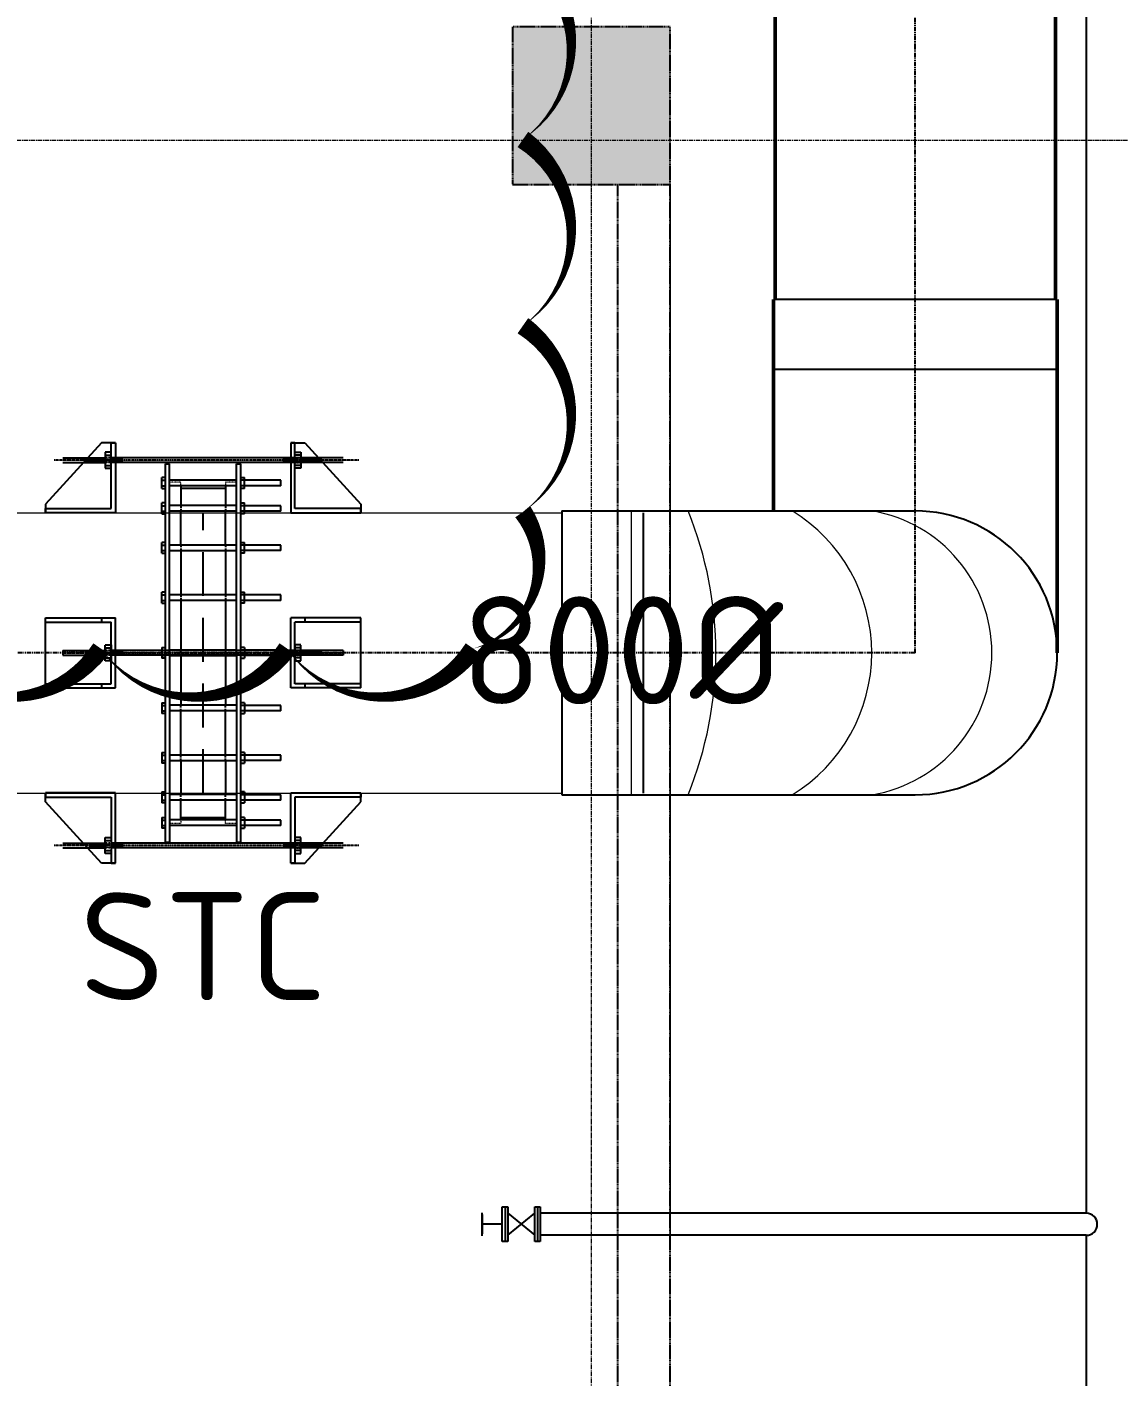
# Model space of a CAD drawing. Header units: inches. Extents: x 0 to 235202, y 0 to 361577.
# Drawn here: x 161070 to 164187, y 300948 to 304800 of the extents above; entities that cross this region are included whole.
import ezdxf

# ---------------------------------------------------------------- set-up
doc = ezdxf.new("R2010")
doc.units = ezdxf.units.IN
doc.header["$MEASUREMENT"] = 0
for name, pattern in [('CENTER', [2, 1.25, -0.25, 0.25, -0.25]), ('HIDDEN', [0.375, 0.25, -0.125]), ('PHANTOM2', [1.25, 0.625, -0.125, 0.125, -0.125, 0.125, -0.125])]:
    doc.linetypes.add(name, pattern=pattern)
for name, color, linetype, lineweight in [('.5', 8, 'Continuous', 0), ('DIM', 251, 'Continuous', 0), ('hid', 8, 'HIDDEN', 0)]:
    doc.layers.add(name, color=color, linetype=linetype, lineweight=lineweight)
for name, color, linetype in [('1', 1, 'CENTER'), ('2', 2, 'HIDDEN'), ('pipes', 2, 'Continuous'), ('sleeve type coupling', 1, 'Continuous'), ('steel elbow 45deg', 3, 'Continuous'), ('steel elbow 90deg', 3, 'Continuous'), ('text', 3, 'Continuous')]:
    doc.layers.add(name, color=color, linetype=linetype)
doc.styles.add('ISO', font='isocpeur.ttf')

msp = doc.modelspace()

# ---------------------------------------------------------------- hatches: boundary and pattern name
at = {"layer": 'DIM', "linetype": 'HIDDEN', "lineweight": 25, "ltscale": 10}
msp.add_hatch(color=8, dxfattribs=at).paths.add_polyline_path([(162907.6, 304799.5), (162457.6, 304799.5), (162457.6, 304349.5), (162907.6, 304349.5), (162907.6, 304349.5)])

# ---------------------------------------------------------------- linework, layer by layer
at = {"layer": '.5', "color": 8, "linetype": 'CENTER', "ltscale": 10}
for p, q in [((162682.6, 294028.3), (162682.6, 325313)), ((169573.2, 304475.8), (105058.9, 304475.8))]:
    msp.add_line(p, q, dxfattribs=at)
at = {"color": 8, "linetype": 'PHANTOM2', "ltscale": 20}
for q in [(163607.6, 313156.8), (155018.9, 303012.5)]:
    msp.add_line((163607.6, 303012.5), q, dxfattribs=at)
at = {"color": 8}
for p, q in [((161283.3, 303612.5), (161123.3, 303437.5)), ((161323.3, 303612.5), (161283.3, 303612.5)), ((161311.3, 303424.5), (161311.3, 303612.5)), ((161311.3, 303612.5), (161323.3, 303612.5)), ((161323.3, 303612.5), (161323.3, 303412.5)), ((161823.7, 303612.5), (161863.7, 303612.5)), ((161835.7, 303612.5), (161823.7, 303612.5)), ((161823.7, 303612.5), (161823.7, 303412.5)), ((161835.7, 303424.5), (161835.7, 303612.5)), ((161863.7, 303612.5), (162023.7, 303437.5)), ((161123.3, 303437.5), (161123.3, 303412.5)), ((161123.3, 303412.5), (161123.3, 303424.5)), ((161123.3, 303424.5), (161311.3, 303424.5)), ((161323.3, 303412.5), (161123.3, 303412.5)), ((161823.7, 303412.5), (162023.7, 303412.5)), ((162023.7, 303424.5), (161835.7, 303424.5)), ((162023.7, 303437.5), (162023.7, 303412.5)), ((162023.7, 303412.5), (162023.7, 303424.5)), ((161123.3, 303112.5), (161323.3, 303112.5)), ((161123.3, 302912.5), (161123.3, 303112.5)), ((161123.3, 303100.5), (161311.3, 303100.5)), ((161283.3, 303112.5), (161283.3, 303100.5)), ((161311.3, 302924.5), (161311.3, 303100.5)), ((161323.3, 302912.5), (161323.3, 303112.5)), ((162023.7, 303112.5), (161823.7, 303112.5)), ((161823.7, 302912.5), (161823.7, 303112.5)), ((162023.7, 303100.5), (161835.7, 303100.5)), ((161835.7, 302924.5), (161835.7, 303100.5)), ((161863.7, 303112.5), (161863.7, 303100.5)), ((162023.7, 302912.5), (162023.7, 303112.5)), ((161123.3, 302924.5), (161311.3, 302924.5)), ((161123.3, 302912.5), (161323.3, 302912.5)), ((161283.3, 302924.5), (161283.3, 302912.5)), ((162023.7, 302912.5), (161823.7, 302912.5)), ((162023.7, 302924.5), (161835.7, 302924.5)), ((161863.7, 302924.5), (161863.7, 302912.5)), ((161123.3, 302587.5), (161123.3, 302612.5)), ((161123.3, 302612.5), (161123.3, 302600.5)), ((161323.3, 302612.5), (161123.3, 302612.5)), ((161123.3, 302600.5), (161311.3, 302600.5)), ((161311.3, 302600.5), (161311.3, 302412.5)), ((161323.3, 302412.5), (161323.3, 302612.5)), ((161823.7, 302412.5), (161823.7, 302612.5)), ((161823.7, 302612.5), (162023.7, 302612.5)), ((162023.7, 302600.5), (161835.7, 302600.5)), ((161835.7, 302600.5), (161835.7, 302412.5)), ((162023.7, 302587.5), (162023.7, 302612.5)), ((162023.7, 302612.5), (162023.7, 302600.5)), ((161283.3, 302412.5), (161123.3, 302587.5)), ((161863.7, 302412.5), (162023.7, 302587.5)), ((161323.3, 302412.5), (161283.3, 302412.5)), ((161311.3, 302412.5), (161323.3, 302412.5)), ((161823.7, 302412.5), (161863.7, 302412.5)), ((161835.7, 302412.5), (161823.7, 302412.5))]:
    msp.add_line(p, q, dxfattribs=at)
at = {"color": 1}
msp.add_lwpolyline([(158622.8, 303024.6, 0, 53.2, 0.520567), (159154.6, 303024.6, 0, 53.2, 0.520567), (159686.4, 303024.6, 0, 53.2, 0.520567), (160218.2, 303024.6, 0, 53.2, 0.520567), (160750, 303024.6, 0, 53.2, 0.520567), (161281.8, 303024.6, 0, 53.2, 0.520567), (161813.6, 303024.6, 0, 53.2, 0.520567), (162345.4, 303024.6, 0, 53.2, 0.520567), (162486.9, 303414.9, 0, 53.2, 0.520567), (162486.9, 303946.7, 0, 53.2, 0.520567), (162486.9, 304478.5, 0, 53.2, 0.520567), (162486.9, 305010.3, 0, 53.2, 0.520567), (162486.9, 305542.1, 0, 53.2, 0.520567), (162486.9, 306073.9, 0, 53.2, 0.520567), (162486.9, 306605.7, 0, 53.2, 0.520567), (162486.9, 307137.5, 0, 53.2, 0.520567), (162486.9, 307669.3, 0, 53.2, 0.520567), (162486.9, 308201.1, 0, 53.2, 0.520567)], format="xyseb", dxfattribs=at)
at = {"layer": '1', "color": 8, "linetype": 'CENTER', "ltscale": 0.09}
for p, q in [((162017.8, 303562.5), (161148.1, 303562.5)), ((161173.3, 303012.5), (161973.7, 303012.5)), ((162017.8, 302462.5), (161148.1, 302462.5))]:
    msp.add_line(p, q, dxfattribs=at)
at = {"layer": '1', "color": 8}
for p, q in [((161173.3, 303569.1), (161294.1, 303569.1)), ((161236.7, 303555.9), (161236.7, 303569.1)), ((161236.7, 303555.9), (161236.7, 303569.1)), ((161240.8, 303555.9), (161240.8, 303569.1)), ((161240.8, 303555.9), (161240.8, 303569.1)), ((161240.8, 303555.9), (161240.8, 303569.1)), ((161240.8, 303555.9), (161240.8, 303569.1)), ((161244.9, 303555.9), (161244.9, 303569.1)), ((161244.9, 303555.9), (161244.9, 303569.1)), ((161248.7, 303555.9), (161248.7, 303569.1)), ((161248.7, 303555.9), (161248.7, 303569.1)), ((161252.8, 303555.9), (161252.8, 303569.1)), ((161252.8, 303555.9), (161252.8, 303569.1)), ((161252.8, 303555.9), (161252.8, 303569.1)), ((161252.8, 303555.9), (161252.8, 303569.1)), ((161256.8, 303555.9), (161256.8, 303569.1)), ((161256.8, 303555.9), (161256.8, 303569.1)), ((161260.9, 303555.9), (161260.9, 303569.1)), ((161260.9, 303555.9), (161260.9, 303569.1)), ((161265, 303555.9), (161265, 303569.1)), ((161265, 303555.9), (161265, 303569.1)), ((161269.1, 303555.9), (161269.1, 303569.1)), ((161269.1, 303555.9), (161269.1, 303569.1)), ((161273.2, 303555.9), (161273.2, 303569.1)), ((161273.2, 303555.9), (161273.2, 303569.1)), ((161277.3, 303555.9), (161277.3, 303569.1)), ((161277.3, 303555.9), (161277.3, 303569.1)), ((161281.4, 303555.9), (161281.4, 303569.1)), ((161281.4, 303555.9), (161281.4, 303569.1)), ((161285.4, 303555.9), (161285.4, 303569.1)), ((161285.4, 303555.9), (161285.4, 303569.1)), ((161289.5, 303555.9), (161289.5, 303569.1)), ((161289.5, 303555.9), (161289.5, 303569.1)), ((161293.6, 303555.9), (161293.6, 303569.1)), ((161293.6, 303555.9), (161293.6, 303569.1)), ((161311.3, 303585.3), (161294.1, 303585.3)), ((161294.1, 303585.3), (161294.1, 303539.7)), ((161311.3, 303585.3), (161294.1, 303585.3)), ((161294.1, 303585.3), (161294.1, 303539.7)), ((161294.1, 303577.1), (161311.3, 303577.1)), ((161294.1, 303577.1), (161311.3, 303577.1)), ((161311.3, 303539.7), (161311.3, 303585.3)), ((161311.3, 303539.7), (161311.3, 303585.3)), ((161973.7, 303569.1), (161311.3, 303569.1)), ((161314.1, 303555.9), (161314.1, 303569.1)), ((161314.1, 303555.9), (161314.1, 303569.1)), ((161318.1, 303555.9), (161318.1, 303569.1)), ((161318.1, 303555.9), (161318.1, 303569.1)), ((161322.2, 303555.9), (161322.2, 303569.1)), ((161322.2, 303555.9), (161322.2, 303569.1)), ((161326.3, 303555.9), (161326.3, 303569.1)), ((161326.3, 303555.9), (161326.3, 303569.1)), ((161330.4, 303555.9), (161330.4, 303569.1)), ((161330.4, 303555.9), (161330.4, 303569.1)), ((161334.5, 303555.9), (161334.5, 303569.1)), ((161334.5, 303555.9), (161334.5, 303569.1)), ((161338.6, 303555.9), (161338.6, 303569.1)), ((161338.6, 303555.9), (161338.6, 303569.1)), ((161342.7, 303555.9), (161342.7, 303569.1)), ((161342.7, 303555.9), (161342.7, 303569.1)), ((161804.3, 303555.9), (161804.3, 303569.1)), ((161804.3, 303555.9), (161804.3, 303569.1)), ((161808.4, 303555.9), (161808.4, 303569.1)), ((161808.4, 303555.9), (161808.4, 303569.1)), ((161812.5, 303555.9), (161812.5, 303569.1)), ((161812.5, 303555.9), (161812.5, 303569.1)), ((161816.6, 303555.9), (161816.6, 303569.1)), ((161816.6, 303555.9), (161816.6, 303569.1)), ((161820.6, 303555.9), (161820.6, 303569.1)), ((161820.6, 303555.9), (161820.6, 303569.1)), ((161824.7, 303555.9), (161824.7, 303569.1)), ((161824.7, 303555.9), (161824.7, 303569.1)), ((161828.8, 303555.9), (161828.8, 303569.1)), ((161828.8, 303555.9), (161828.8, 303569.1)), ((161832.9, 303555.9), (161832.9, 303569.1)), ((161832.9, 303555.9), (161832.9, 303569.1)), ((161835.7, 303585.3), (161852.9, 303585.3)), ((161835.7, 303539.7), (161835.7, 303585.3)), ((161835.7, 303585.3), (161852.9, 303585.3)), ((161835.7, 303539.7), (161835.7, 303585.3)), ((161852.9, 303577.1), (161835.7, 303577.1)), ((161852.9, 303577.1), (161835.7, 303577.1)), ((161852.9, 303585.3), (161852.9, 303539.7)), ((161852.9, 303585.3), (161852.9, 303539.7)), ((161973.7, 303569.1), (161852.9, 303569.1)), ((161853.3, 303555.9), (161853.3, 303569.1)), ((161853.3, 303555.9), (161853.3, 303569.1)), ((161857.4, 303555.9), (161857.4, 303569.1)), ((161857.4, 303555.9), (161857.4, 303569.1)), ((161861.5, 303555.9), (161861.5, 303569.1)), ((161861.5, 303555.9), (161861.5, 303569.1)), ((161865.6, 303555.9), (161865.6, 303569.1)), ((161865.6, 303555.9), (161865.6, 303569.1)), ((161869.7, 303555.9), (161869.7, 303569.1)), ((161869.7, 303555.9), (161869.7, 303569.1)), ((161873.8, 303555.9), (161873.8, 303569.1)), ((161873.8, 303555.9), (161873.8, 303569.1)), ((161877.8, 303555.9), (161877.8, 303569.1)), ((161877.8, 303555.9), (161877.8, 303569.1)), ((161881.9, 303555.9), (161881.9, 303569.1)), ((161881.9, 303555.9), (161881.9, 303569.1)), ((161886, 303555.9), (161886, 303569.1)), ((161886, 303555.9), (161886, 303569.1)), ((161890.1, 303555.9), (161890.1, 303569.1)), ((161890.1, 303555.9), (161890.1, 303569.1)), ((161894.2, 303555.9), (161894.2, 303569.1)), ((161894.2, 303555.9), (161894.2, 303569.1)), ((161894.2, 303555.9), (161894.2, 303569.1)), ((161894.2, 303555.9), (161894.2, 303569.1)), ((161898.3, 303555.9), (161898.3, 303569.1)), ((161898.3, 303555.9), (161898.3, 303569.1)), ((161902.1, 303555.9), (161902.1, 303569.1)), ((161902.1, 303555.9), (161902.1, 303569.1)), ((161906.2, 303555.9), (161906.2, 303569.1)), ((161906.2, 303555.9), (161906.2, 303569.1)), ((161906.2, 303555.9), (161906.2, 303569.1)), ((161906.2, 303555.9), (161906.2, 303569.1)), ((161910.3, 303555.9), (161910.3, 303569.1)), ((161910.3, 303555.9), (161910.3, 303569.1)), ((161173.3, 303555.9), (161294.1, 303555.9)), ((161294.1, 303547.9), (161311.3, 303547.9)), ((161294.1, 303547.9), (161311.3, 303547.9)), ((161294.1, 303539.7), (161311.3, 303539.7)), ((161294.1, 303539.7), (161311.3, 303539.7)), ((161973.7, 303555.9), (161311.3, 303555.9)), ((161852.9, 303547.9), (161835.7, 303547.9)), ((161852.9, 303547.9), (161835.7, 303547.9)), ((161852.9, 303539.7), (161835.7, 303539.7)), ((161852.9, 303539.7), (161835.7, 303539.7)), ((161973.7, 303555.9), (161852.9, 303555.9)), ((161173.3, 303019.1), (161294.1, 303019.1)), ((161173.3, 303019.1), (161173.3, 303005.9)), ((161173.3, 303019.1), (161173.3, 303005.9)), ((161236.7, 303019.1), (161236.7, 303005.9)), ((161236.7, 303019.1), (161236.7, 303005.9)), ((161240.8, 303019.1), (161240.8, 303005.9)), ((161240.8, 303019.1), (161240.8, 303005.9)), ((161240.8, 303019.1), (161240.8, 303005.9)), ((161240.8, 303019.1), (161240.8, 303005.9)), ((161244.9, 303019.1), (161244.9, 303005.9)), ((161244.9, 303019.1), (161244.9, 303005.9)), ((161248.7, 303019.1), (161248.7, 303005.9)), ((161248.7, 303019.1), (161248.7, 303005.9)), ((161252.8, 303019.1), (161252.8, 303005.9)), ((161252.8, 303019.1), (161252.8, 303005.9)), ((161252.8, 303019.1), (161252.8, 303005.9)), ((161252.8, 303019.1), (161252.8, 303005.9)), ((161256.8, 303019.1), (161256.8, 303005.9)), ((161256.8, 303019.1), (161256.8, 303005.9)), ((161260.9, 303019.1), (161260.9, 303005.9)), ((161260.9, 303019.1), (161260.9, 303005.9)), ((161265, 303019.1), (161265, 303005.9)), ((161265, 303019.1), (161265, 303005.9)), ((161269.1, 303019.1), (161269.1, 303005.9)), ((161269.1, 303019.1), (161269.1, 303005.9)), ((161273.2, 303019.1), (161273.2, 303005.9)), ((161273.2, 303019.1), (161273.2, 303005.9)), ((161277.3, 303019.1), (161277.3, 303005.9)), ((161277.3, 303019.1), (161277.3, 303005.9)), ((161281.4, 303019.1), (161281.4, 303005.9)), ((161281.4, 303019.1), (161281.4, 303005.9)), ((161285.4, 303019.1), (161285.4, 303005.9)), ((161285.4, 303019.1), (161285.4, 303005.9)), ((161289.5, 303019.1), (161289.5, 303005.9)), ((161289.5, 303019.1), (161289.5, 303005.9)), ((161293.6, 303019.1), (161293.6, 303005.9)), ((161293.6, 303019.1), (161293.6, 303005.9)), ((161294.1, 302989.7), (161294.1, 303035.3)), ((161294.1, 303035.3), (161311.3, 303035.3)), ((161294.1, 302989.7), (161294.1, 303035.3)), ((161294.1, 303035.3), (161311.3, 303035.3)), ((161294.1, 303027.1), (161311.3, 303027.1)), ((161294.1, 303027.1), (161311.3, 303027.1)), ((161311.3, 303035.3), (161311.3, 302989.7)), ((161311.3, 303035.3), (161311.3, 302989.7)), ((161973.7, 303019.1), (161311.3, 303019.1)), ((161314.1, 303019.1), (161314.1, 303005.9)), ((161314.1, 303019.1), (161314.1, 303005.9)), ((161318.1, 303019.1), (161318.1, 303005.9)), ((161318.1, 303019.1), (161318.1, 303005.9)), ((161322.2, 303019.1), (161322.2, 303005.9)), ((161322.2, 303019.1), (161322.2, 303005.9)), ((161326.3, 303019.1), (161326.3, 303005.9)), ((161326.3, 303019.1), (161326.3, 303005.9)), ((161330.4, 303019.1), (161330.4, 303005.9)), ((161330.4, 303019.1), (161330.4, 303005.9)), ((161334.5, 303019.1), (161334.5, 303005.9)), ((161334.5, 303019.1), (161334.5, 303005.9)), ((161338.6, 303019.1), (161338.6, 303005.9)), ((161338.6, 303019.1), (161338.6, 303005.9)), ((161342.7, 303019.1), (161342.7, 303005.9)), ((161342.7, 303019.1), (161342.7, 303005.9)), ((161804.3, 303019.1), (161804.3, 303005.9)), ((161804.3, 303019.1), (161804.3, 303005.9)), ((161808.4, 303019.1), (161808.4, 303005.9)), ((161808.4, 303019.1), (161808.4, 303005.9)), ((161812.5, 303019.1), (161812.5, 303005.9)), ((161812.5, 303019.1), (161812.5, 303005.9)), ((161816.6, 303019.1), (161816.6, 303005.9)), ((161816.6, 303019.1), (161816.6, 303005.9)), ((161820.6, 303019.1), (161820.6, 303005.9)), ((161820.6, 303019.1), (161820.6, 303005.9)), ((161824.7, 303019.1), (161824.7, 303005.9)), ((161824.7, 303019.1), (161824.7, 303005.9)), ((161828.8, 303019.1), (161828.8, 303005.9)), ((161828.8, 303019.1), (161828.8, 303005.9)), ((161832.9, 303019.1), (161832.9, 303005.9)), ((161832.9, 303019.1), (161832.9, 303005.9)), ((161852.9, 303035.3), (161835.7, 303035.3)), ((161835.7, 303035.3), (161835.7, 302989.7)), ((161852.9, 303035.3), (161835.7, 303035.3)), ((161835.7, 303035.3), (161835.7, 302989.7)), ((161852.9, 303027.1), (161835.7, 303027.1)), ((161852.9, 303027.1), (161835.7, 303027.1)), ((161852.9, 302989.7), (161852.9, 303035.3)), ((161852.9, 302989.7), (161852.9, 303035.3)), ((161973.7, 303019.1), (161852.9, 303019.1)), ((161853.3, 303019.1), (161853.3, 303005.9)), ((161853.3, 303019.1), (161853.3, 303005.9)), ((161857.4, 303019.1), (161857.4, 303005.9)), ((161857.4, 303019.1), (161857.4, 303005.9)), ((161861.5, 303019.1), (161861.5, 303005.9)), ((161861.5, 303019.1), (161861.5, 303005.9)), ((161865.6, 303019.1), (161865.6, 303005.9)), ((161865.6, 303019.1), (161865.6, 303005.9)), ((161869.7, 303019.1), (161869.7, 303005.9)), ((161869.7, 303019.1), (161869.7, 303005.9)), ((161873.8, 303019.1), (161873.8, 303005.9)), ((161873.8, 303019.1), (161873.8, 303005.9)), ((161877.8, 303019.1), (161877.8, 303005.9)), ((161877.8, 303019.1), (161877.8, 303005.9)), ((161881.9, 303019.1), (161881.9, 303005.9)), ((161881.9, 303019.1), (161881.9, 303005.9)), ((161886, 303019.1), (161886, 303005.9)), ((161886, 303019.1), (161886, 303005.9)), ((161890.1, 303019.1), (161890.1, 303005.9)), ((161890.1, 303019.1), (161890.1, 303005.9)), ((161894.2, 303019.1), (161894.2, 303005.9)), ((161894.2, 303019.1), (161894.2, 303005.9)), ((161894.2, 303019.1), (161894.2, 303005.9)), ((161894.2, 303019.1), (161894.2, 303005.9)), ((161898.3, 303019.1), (161898.3, 303005.9)), ((161898.3, 303019.1), (161898.3, 303005.9)), ((161902.1, 303019.1), (161902.1, 303005.9)), ((161902.1, 303019.1), (161902.1, 303005.9)), ((161906.2, 303019.1), (161906.2, 303005.9)), ((161906.2, 303019.1), (161906.2, 303005.9)), ((161906.2, 303019.1), (161906.2, 303005.9)), ((161906.2, 303019.1), (161906.2, 303005.9)), ((161910.3, 303019.1), (161910.3, 303005.9)), ((161910.3, 303019.1), (161910.3, 303005.9)), ((161973.7, 303019.1), (161973.7, 303005.9)), ((161973.7, 303019.1), (161973.7, 303005.9)), ((161173.3, 303005.9), (161294.1, 303005.9)), ((161294.1, 302997.9), (161311.3, 302997.9)), ((161294.1, 302997.9), (161311.3, 302997.9)), ((161311.3, 302989.7), (161294.1, 302989.7)), ((161311.3, 302989.7), (161294.1, 302989.7)), ((161973.7, 303005.9), (161311.3, 303005.9)), ((161852.9, 302997.9), (161835.7, 302997.9)), ((161852.9, 302997.9), (161835.7, 302997.9)), ((161835.7, 302989.7), (161852.9, 302989.7)), ((161835.7, 302989.7), (161852.9, 302989.7)), ((161973.7, 303005.9), (161852.9, 303005.9)), ((161294.1, 302439.7), (161294.1, 302485.3)), ((161294.1, 302485.3), (161311.3, 302485.3)), ((161294.1, 302439.7), (161294.1, 302485.3)), ((161294.1, 302485.3), (161311.3, 302485.3)), ((161311.3, 302485.3), (161311.3, 302439.7)), ((161311.3, 302485.3), (161311.3, 302439.7)), ((161852.9, 302485.3), (161835.7, 302485.3)), ((161835.7, 302485.3), (161835.7, 302439.7)), ((161852.9, 302485.3), (161835.7, 302485.3)), ((161835.7, 302485.3), (161835.7, 302439.7)), ((161852.9, 302439.7), (161852.9, 302485.3)), ((161852.9, 302439.7), (161852.9, 302485.3)), ((161173.3, 302469.1), (161294.1, 302469.1)), ((161173.3, 302455.9), (161294.1, 302455.9)), ((161248.7, 302469.1), (161248.7, 302455.9)), ((161248.7, 302469.1), (161248.7, 302455.9)), ((161252.8, 302469.1), (161252.8, 302455.9)), ((161252.8, 302469.1), (161252.8, 302455.9)), ((161252.8, 302469.1), (161252.8, 302455.9)), ((161252.8, 302469.1), (161252.8, 302455.9)), ((161256.8, 302469.1), (161256.8, 302455.9)), ((161256.8, 302469.1), (161256.8, 302455.9)), ((161260.9, 302469.1), (161260.9, 302455.9)), ((161260.9, 302469.1), (161260.9, 302455.9)), ((161265, 302469.1), (161265, 302455.9)), ((161265, 302469.1), (161265, 302455.9)), ((161269.1, 302469.1), (161269.1, 302455.9)), ((161269.1, 302469.1), (161269.1, 302455.9)), ((161273.2, 302469.1), (161273.2, 302455.9)), ((161273.2, 302469.1), (161273.2, 302455.9)), ((161277.3, 302469.1), (161277.3, 302455.9)), ((161277.3, 302469.1), (161277.3, 302455.9)), ((161281.4, 302469.1), (161281.4, 302455.9)), ((161281.4, 302469.1), (161281.4, 302455.9)), ((161285.4, 302469.1), (161285.4, 302455.9)), ((161285.4, 302469.1), (161285.4, 302455.9)), ((161289.5, 302469.1), (161289.5, 302455.9)), ((161289.5, 302469.1), (161289.5, 302455.9)), ((161293.6, 302469.1), (161293.6, 302455.9)), ((161293.6, 302469.1), (161293.6, 302455.9)), ((161294.1, 302477.1), (161311.3, 302477.1)), ((161294.1, 302477.1), (161311.3, 302477.1)), ((161294.1, 302447.9), (161311.3, 302447.9)), ((161294.1, 302447.9), (161311.3, 302447.9)), ((161311.3, 302439.7), (161294.1, 302439.7)), ((161311.3, 302439.7), (161294.1, 302439.7)), ((161973.7, 302469.1), (161311.3, 302469.1)), ((161973.7, 302455.9), (161311.3, 302455.9)), ((161314.1, 302469.1), (161314.1, 302455.9)), ((161314.1, 302469.1), (161314.1, 302455.9)), ((161318.1, 302469.1), (161318.1, 302455.9)), ((161318.1, 302469.1), (161318.1, 302455.9)), ((161322.2, 302469.1), (161322.2, 302455.9)), ((161322.2, 302469.1), (161322.2, 302455.9)), ((161326.3, 302469.1), (161326.3, 302455.9)), ((161326.3, 302469.1), (161326.3, 302455.9)), ((161330.4, 302469.1), (161330.4, 302455.9)), ((161330.4, 302469.1), (161330.4, 302455.9)), ((161334.5, 302469.1), (161334.5, 302455.9)), ((161334.5, 302469.1), (161334.5, 302455.9)), ((161338.6, 302469.1), (161338.6, 302455.9)), ((161338.6, 302469.1), (161338.6, 302455.9)), ((161342.7, 302469.1), (161342.7, 302455.9)), ((161342.7, 302469.1), (161342.7, 302455.9)), ((161804.3, 302469.1), (161804.3, 302455.9)), ((161804.3, 302469.1), (161804.3, 302455.9)), ((161808.4, 302469.1), (161808.4, 302455.9)), ((161808.4, 302469.1), (161808.4, 302455.9)), ((161812.5, 302469.1), (161812.5, 302455.9)), ((161812.5, 302469.1), (161812.5, 302455.9)), ((161816.6, 302469.1), (161816.6, 302455.9)), ((161816.6, 302469.1), (161816.6, 302455.9)), ((161820.6, 302469.1), (161820.6, 302455.9)), ((161820.6, 302469.1), (161820.6, 302455.9)), ((161824.7, 302469.1), (161824.7, 302455.9)), ((161824.7, 302469.1), (161824.7, 302455.9)), ((161828.8, 302469.1), (161828.8, 302455.9)), ((161828.8, 302469.1), (161828.8, 302455.9)), ((161832.9, 302469.1), (161832.9, 302455.9)), ((161832.9, 302469.1), (161832.9, 302455.9)), ((161852.9, 302477.1), (161835.7, 302477.1)), ((161852.9, 302477.1), (161835.7, 302477.1)), ((161852.9, 302447.9), (161835.7, 302447.9)), ((161852.9, 302447.9), (161835.7, 302447.9)), ((161835.7, 302439.7), (161852.9, 302439.7)), ((161835.7, 302439.7), (161852.9, 302439.7)), ((161973.7, 302469.1), (161852.9, 302469.1)), ((161973.7, 302455.9), (161852.9, 302455.9)), ((161853.3, 302469.1), (161853.3, 302455.9)), ((161853.3, 302469.1), (161853.3, 302455.9)), ((161857.4, 302469.1), (161857.4, 302455.9)), ((161857.4, 302469.1), (161857.4, 302455.9)), ((161861.5, 302469.1), (161861.5, 302455.9)), ((161861.5, 302469.1), (161861.5, 302455.9)), ((161865.6, 302469.1), (161865.6, 302455.9)), ((161865.6, 302469.1), (161865.6, 302455.9)), ((161869.7, 302469.1), (161869.7, 302455.9)), ((161869.7, 302469.1), (161869.7, 302455.9)), ((161873.8, 302469.1), (161873.8, 302455.9)), ((161873.8, 302469.1), (161873.8, 302455.9)), ((161877.8, 302469.1), (161877.8, 302455.9)), ((161877.8, 302469.1), (161877.8, 302455.9)), ((161881.9, 302469.1), (161881.9, 302455.9)), ((161881.9, 302469.1), (161881.9, 302455.9)), ((161886, 302469.1), (161886, 302455.9)), ((161886, 302469.1), (161886, 302455.9)), ((161890.1, 302469.1), (161890.1, 302455.9)), ((161890.1, 302469.1), (161890.1, 302455.9)), ((161894.2, 302469.1), (161894.2, 302455.9)), ((161894.2, 302469.1), (161894.2, 302455.9)), ((161894.2, 302469.1), (161894.2, 302455.9)), ((161894.2, 302469.1), (161894.2, 302455.9)), ((161898.3, 302469.1), (161898.3, 302455.9)), ((161898.3, 302469.1), (161898.3, 302455.9)), ((161902.1, 302469.1), (161902.1, 302455.9)), ((161902.1, 302469.1), (161902.1, 302455.9)), ((161906.2, 302469.1), (161906.2, 302455.9)), ((161906.2, 302469.1), (161906.2, 302455.9)), ((161906.2, 302469.1), (161906.2, 302455.9)), ((161906.2, 302469.1), (161906.2, 302455.9)), ((161910.3, 302469.1), (161910.3, 302455.9)), ((161910.3, 302469.1), (161910.3, 302455.9))]:
    msp.add_line(p, q, dxfattribs=at)
at = {"layer": '1', "color": 8, "linetype": 'HIDDEN', "ltscale": 0.009}
for p, q in [((161311.3, 303569.1), (161294.1, 303569.1)), ((161297.7, 303555.9), (161297.7, 303569.1)), ((161297.7, 303555.9), (161297.7, 303569.1)), ((161301.8, 303555.9), (161301.8, 303569.1)), ((161301.8, 303555.9), (161301.8, 303569.1)), ((161305.9, 303555.9), (161305.9, 303569.1)), ((161305.9, 303555.9), (161305.9, 303569.1)), ((161310, 303555.9), (161310, 303569.1)), ((161310, 303555.9), (161310, 303569.1)), ((161835.7, 303569.1), (161852.9, 303569.1)), ((161837, 303555.9), (161837, 303569.1)), ((161837, 303555.9), (161837, 303569.1)), ((161841.1, 303555.9), (161841.1, 303569.1)), ((161841.1, 303555.9), (161841.1, 303569.1)), ((161845.2, 303555.9), (161845.2, 303569.1)), ((161845.2, 303555.9), (161845.2, 303569.1)), ((161849.2, 303555.9), (161849.2, 303569.1)), ((161849.2, 303555.9), (161849.2, 303569.1)), ((161311.3, 303555.9), (161294.1, 303555.9)), ((161835.7, 303555.9), (161852.9, 303555.9)), ((161311.3, 303019.1), (161294.1, 303019.1)), ((161297.7, 303019.1), (161297.7, 303005.9)), ((161297.7, 303019.1), (161297.7, 303005.9)), ((161301.8, 303019.1), (161301.8, 303005.9)), ((161301.8, 303019.1), (161301.8, 303005.9)), ((161305.9, 303019.1), (161305.9, 303005.9)), ((161305.9, 303019.1), (161305.9, 303005.9)), ((161310, 303019.1), (161310, 303005.9)), ((161310, 303019.1), (161310, 303005.9)), ((161835.7, 303019.1), (161852.9, 303019.1)), ((161837, 303019.1), (161837, 303005.9)), ((161837, 303019.1), (161837, 303005.9)), ((161841.1, 303019.1), (161841.1, 303005.9)), ((161841.1, 303019.1), (161841.1, 303005.9)), ((161845.2, 303019.1), (161845.2, 303005.9)), ((161845.2, 303019.1), (161845.2, 303005.9)), ((161849.2, 303019.1), (161849.2, 303005.9)), ((161849.2, 303019.1), (161849.2, 303005.9)), ((161311.3, 303005.9), (161294.1, 303005.9)), ((161835.7, 303005.9), (161852.9, 303005.9)), ((161311.3, 302469.1), (161294.1, 302469.1)), ((161311.3, 302455.9), (161294.1, 302455.9)), ((161297.7, 302469.1), (161297.7, 302455.9)), ((161297.7, 302469.1), (161297.7, 302455.9)), ((161301.8, 302469.1), (161301.8, 302455.9)), ((161301.8, 302469.1), (161301.8, 302455.9)), ((161305.9, 302469.1), (161305.9, 302455.9)), ((161305.9, 302469.1), (161305.9, 302455.9)), ((161310, 302469.1), (161310, 302455.9)), ((161310, 302469.1), (161310, 302455.9)), ((161835.7, 302469.1), (161852.9, 302469.1)), ((161835.7, 302455.9), (161852.9, 302455.9)), ((161837, 302469.1), (161837, 302455.9)), ((161837, 302469.1), (161837, 302455.9)), ((161841.1, 302469.1), (161841.1, 302455.9)), ((161841.1, 302469.1), (161841.1, 302455.9)), ((161845.2, 302469.1), (161845.2, 302455.9)), ((161845.2, 302469.1), (161845.2, 302455.9)), ((161849.2, 302469.1), (161849.2, 302455.9)), ((161849.2, 302469.1), (161849.2, 302455.9))]:
    msp.add_line(p, q, dxfattribs=at)
at = {"layer": '2', "color": 8}
for p, q in [((164007.6, 304021.7), (163207.6, 304021.7)), ((162830.6, 303412.4), (162830.6, 302612.4))]:
    msp.add_line(p, q, dxfattribs=at)
at = {"layer": '2', "color": 8, "linetype": 'HIDDEN', "ltscale": 500}
msp.add_line((161573.4, 302612.4), (161573.6, 303412.4), dxfattribs=at)
at = {"layer": 'DIM', "color": 8, "lineweight": 50}
for p, q in [((163207.6, 304021.7), (163207.6, 312449.3)), ((164007.6, 304021.7), (164007.6, 312449.3)), ((163202.4, 304021.7), (163202.4, 303417.7)), ((164012.8, 304021.7), (164012.8, 303012.5))]:
    msp.add_line(p, q, dxfattribs=at)
at = {"layer": 'DIM', "color": 8, "linetype": 'HIDDEN', "lineweight": 25, "ltscale": 10}
for p, q in [((162907.6, 304799.5), (162457.6, 304799.5)), ((162457.6, 304799.5), (162457.6, 304349.5)), ((162907.6, 304349.5), (162907.6, 304799.5)), ((162457.6, 304349.5), (162907.6, 304349.5)), ((162757.6, 298549.5), (162757.6, 304349.5)), ((162907.6, 298549.5), (162907.6, 304349.5))]:
    msp.add_line(p, q, dxfattribs=at)
at = {"layer": 'DIM', "color": 8, "linetype": 'Continuous'}
for p, q in [((162907.6, 304349.5), (162907.6, 301349.5)), ((162536.3, 301349.6), (162536.3, 301412.6))]:
    msp.add_line(p, q, dxfattribs=at)
at = {"layer": 'DIM', "color": 8}
for p, q in [((160548.4, 303412.4), (162598.4, 303412.4)), ((162797.2, 302607.3), (162797.2, 303417.7)), ((160548.4, 302612.4), (162598.4, 302612.4))]:
    msp.add_line(p, q, dxfattribs=at)
for centre, radius, start, end in [((161966.6, 303012.5), 1071.4, 337.7777, 22.2223), ((163008, 303012.5), 475.2, 301.4923, 58.5077), ((163415.2, 303012.5), 411, 279.6634, 80.3366)]:
    msp.add_arc(centre, radius, start, end, dxfattribs=at)
at = {"layer": 'hid', "color": 8, "ltscale": 0.1}
for p, q in [((161509.8, 303499.8), (161477.8, 303499.8)), ((161509.8, 303489.5), (161509.8, 303499.8)), ((161637.2, 303499.8), (161637.2, 303489.5)), ((161669.2, 303499.8), (161637.2, 303499.8)), ((161509.8, 302525), (161477.8, 302525)), ((161509.8, 302535.4), (161509.8, 302525)), ((161637.2, 302525), (161637.2, 302535.4)), ((161669.2, 302525), (161637.2, 302525))]:
    msp.add_line(p, q, dxfattribs=at)
at = {"layer": 'pipes', "color": 8, "ltscale": 2000}
for p, q in [((164095.8, 316577.3), (164095.8, 301412.6)), ((164095.8, 301412.6), (162536.3, 301412.6)), ((164095.8, 301349.6), (162536.3, 301349.6)), ((164095.8, 301349.6), (164095.8, 295881.8))]:
    msp.add_line(p, q, dxfattribs=at)
msp.add_arc((164095.8, 301381.1), 31.5, 270, 90, dxfattribs=at)
at = {"layer": 'sleeve type coupling', "color": 8}
for p, q in [((161465.8, 302472.4), (161465.8, 303552.4)), ((161465.8, 303552.4), (161477.8, 303552.4)), ((161477.8, 303012.4), (161477.8, 303552.4)), ((161669.2, 303012.4), (161669.2, 303552.4)), ((161669.2, 303552.4), (161681.2, 303552.4)), ((161681.2, 302472.4), (161681.2, 303552.4)), ((161465.8, 303512.9), (161455.5, 303512.9)), ((161455.5, 303482.1), (161455.5, 303512.9)), ((161455.5, 303505.2), (161465.8, 303505.2)), ((161455.5, 303489.8), (161465.8, 303489.8)), ((161455.5, 303482.1), (161465.8, 303482.1)), ((161669.2, 303505.5), (161477.8, 303505.5)), ((161669.2, 303489.5), (161477.8, 303489.5)), ((161509.8, 303489.5), (161509.8, 303433)), ((161509.8, 303482.3), (161637.2, 303482.3)), ((161637.2, 303489.5), (161637.2, 303433)), ((161681.2, 303512.9), (161691.5, 303512.9)), ((161795.8, 303505.2), (161681.2, 303505.2)), ((161795.8, 303489.8), (161681.2, 303489.8)), ((161691.5, 303482.1), (161681.2, 303482.1)), ((161691.5, 303482.1), (161691.5, 303512.9)), ((161795.8, 303489.8), (161795.8, 303505.2)), ((161465.8, 303440.5), (161455.5, 303440.5)), ((161455.5, 303409.6), (161455.5, 303440.5)), ((161455.5, 303432.8), (161465.8, 303432.8)), ((161455.5, 303417.3), (161465.8, 303417.3)), ((161455.5, 303409.6), (161465.8, 303409.6)), ((161669.2, 303433), (161477.8, 303433)), ((161669.2, 303417), (161477.8, 303417)), ((161509.8, 303320.2), (161509.8, 303417)), ((161637.2, 303320.2), (161637.2, 303417)), ((161681.2, 303440.5), (161691.5, 303440.5)), ((161795.8, 303432.8), (161681.2, 303432.8)), ((161795.8, 303417.3), (161681.2, 303417.3)), ((161691.5, 303409.6), (161681.2, 303409.6)), ((161691.5, 303409.6), (161691.5, 303440.5)), ((161795.8, 303417.3), (161795.8, 303432.8)), ((161465.8, 303327.6), (161455.5, 303327.6)), ((161455.5, 303296.8), (161455.5, 303327.6)), ((161681.2, 303327.6), (161691.5, 303327.6)), ((161691.5, 303296.8), (161691.5, 303327.6)), ((161455.5, 303319.9), (161465.8, 303319.9)), ((161455.5, 303304.5), (161465.8, 303304.5)), ((161455.5, 303296.8), (161465.8, 303296.8)), ((161669.2, 303320.2), (161477.8, 303320.2)), ((161669.2, 303304.2), (161477.8, 303304.2)), ((161509.8, 303304.2), (161509.8, 303178)), ((161637.2, 303304.2), (161637.2, 303178)), ((161795.8, 303319.9), (161681.2, 303319.9)), ((161795.8, 303304.5), (161681.2, 303304.5)), ((161691.5, 303296.8), (161681.2, 303296.8)), ((161795.8, 303304.5), (161795.8, 303319.9)), ((161455.5, 303154.6), (161455.5, 303185.5)), ((161465.8, 303185.5), (161455.5, 303185.5)), ((161455.5, 303177.8), (161465.8, 303177.8)), ((161669.2, 303178), (161477.8, 303178)), ((161681.2, 303185.5), (161691.5, 303185.5)), ((161795.8, 303177.8), (161681.2, 303177.8)), ((161691.5, 303154.6), (161691.5, 303185.5)), ((161795.8, 303162.3), (161795.8, 303177.8)), ((161455.5, 303162.3), (161465.8, 303162.3)), ((161455.5, 303154.6), (161465.8, 303154.6)), ((161669.2, 303162), (161477.8, 303162)), ((161509.8, 303162), (161509.8, 303020.4)), ((161637.2, 303162), (161637.2, 303020.4)), ((161795.8, 303162.3), (161681.2, 303162.3)), ((161691.5, 303154.6), (161681.2, 303154.6)), ((161455.5, 303027.9), (161455.5, 302997)), ((161455.5, 303027.9), (161465.8, 303027.9)), ((161455.5, 303020.2), (161465.8, 303020.2)), ((161669.2, 303020.4), (161477.8, 303020.4)), ((161691.5, 303027.9), (161681.2, 303027.9)), ((161795.8, 303020.2), (161681.2, 303020.2)), ((161691.5, 303027.9), (161691.5, 302997)), ((161795.8, 303004.7), (161795.8, 303020.2)), ((161455.5, 303004.7), (161465.8, 303004.7)), ((161465.8, 302997), (161455.5, 302997)), ((161477.8, 303012.4), (161477.8, 302472.4)), ((161669.2, 303004.4), (161477.8, 303004.4)), ((161509.8, 303004.4), (161509.8, 302862.8)), ((161637.2, 303004.4), (161637.2, 302862.8)), ((161669.2, 303012.4), (161669.2, 302472.4)), ((161795.8, 303004.7), (161681.2, 303004.7)), ((161681.2, 302997), (161691.5, 302997)), ((161455.5, 302870.3), (161465.8, 302870.3)), ((161455.5, 302870.3), (161455.5, 302839.4)), ((161691.5, 302870.3), (161681.2, 302870.3)), ((161691.5, 302870.3), (161691.5, 302839.4)), ((161455.5, 302862.6), (161465.8, 302862.6)), ((161455.5, 302847.1), (161465.8, 302847.1)), ((161465.8, 302839.4), (161455.5, 302839.4)), ((161669.2, 302862.8), (161477.8, 302862.8)), ((161669.2, 302846.8), (161477.8, 302846.8)), ((161509.8, 302720.7), (161509.8, 302846.8)), ((161637.2, 302720.7), (161637.2, 302846.8)), ((161795.8, 302862.6), (161681.2, 302862.6)), ((161795.8, 302847.1), (161681.2, 302847.1)), ((161681.2, 302839.4), (161691.5, 302839.4)), ((161795.8, 302847.1), (161795.8, 302862.6)), ((161455.5, 302728.1), (161455.5, 302697.2)), ((161455.5, 302728.1), (161465.8, 302728.1)), ((161455.5, 302720.4), (161465.8, 302720.4)), ((161669.2, 302720.7), (161477.8, 302720.7)), ((161691.5, 302728.1), (161681.2, 302728.1)), ((161795.8, 302720.4), (161681.2, 302720.4)), ((161691.5, 302728.1), (161691.5, 302697.2)), ((161795.8, 302704.9), (161795.8, 302720.4)), ((161455.5, 302705), (161465.8, 302705)), ((161465.8, 302697.2), (161455.5, 302697.2)), ((161669.2, 302704.7), (161477.8, 302704.7)), ((161509.8, 302704.7), (161509.8, 302607.8)), ((161637.2, 302704.7), (161637.2, 302607.8)), ((161795.8, 302704.9), (161681.2, 302705)), ((161681.2, 302697.2), (161691.5, 302697.2)), ((161455.5, 302615.3), (161455.5, 302584.4)), ((161455.5, 302615.3), (161465.8, 302615.3)), ((161455.5, 302607.6), (161465.8, 302607.6)), ((161669.2, 302607.8), (161477.8, 302607.8)), ((161691.5, 302615.3), (161681.2, 302615.3)), ((161795.8, 302607.6), (161681.2, 302607.6)), ((161691.5, 302615.3), (161691.5, 302584.4)), ((161795.8, 302592.1), (161795.8, 302607.6)), ((161455.5, 302592.1), (161465.8, 302592.1)), ((161465.8, 302584.4), (161455.5, 302584.4)), ((161669.2, 302591.8), (161477.8, 302591.8)), ((161509.8, 302535.4), (161509.8, 302591.8)), ((161637.2, 302535.4), (161637.2, 302591.8)), ((161795.8, 302592.1), (161681.2, 302592.1)), ((161681.2, 302584.4), (161691.5, 302584.4)), ((161455.5, 302542.8), (161455.5, 302512)), ((161455.5, 302542.8), (161465.8, 302542.8)), ((161455.5, 302535.1), (161465.8, 302535.1)), ((161455.5, 302519.7), (161465.8, 302519.7)), ((161669.2, 302535.4), (161477.8, 302535.4)), ((161669.2, 302519.4), (161477.8, 302519.4)), ((161509.8, 302542.5), (161637.2, 302542.5)), ((161691.5, 302542.8), (161681.2, 302542.8)), ((161795.8, 302535.1), (161681.2, 302535.1)), ((161795.8, 302519.7), (161681.2, 302519.7)), ((161691.5, 302542.8), (161691.5, 302512)), ((161795.8, 302519.7), (161795.8, 302535.1)), ((161465.8, 302512), (161455.5, 302512)), ((161681.2, 302512), (161691.5, 302512)), ((161465.8, 302472.4), (161477.8, 302472.4)), ((161669.2, 302472.4), (161681.2, 302472.4))]:
    msp.add_line(p, q, dxfattribs=at)
at = {"layer": 'sleeve type coupling', "color": 8, "linetype": 'HIDDEN', "ltscale": 25}
for p, q in [((161509.8, 303433), (161509.8, 303417)), ((161509.8, 303433), (161509.8, 303417)), ((161509.8, 303433), (161509.8, 303417)), ((161637.2, 303433), (161637.2, 303417)), ((161637.2, 303433), (161637.2, 303417)), ((161637.2, 303433), (161637.2, 303417)), ((161509.8, 303320.2), (161509.8, 303304.2)), ((161637.2, 303320.2), (161637.2, 303304.2)), ((161509.8, 303178), (161509.8, 303162)), ((161637.2, 303178), (161637.2, 303162)), ((161509.8, 303004.4), (161509.8, 303020.4)), ((161637.2, 303004.4), (161637.2, 303020.4)), ((161509.8, 302846.8), (161509.8, 302862.8)), ((161637.2, 302846.8), (161637.2, 302862.8)), ((161509.8, 302704.7), (161509.8, 302720.7)), ((161637.2, 302704.7), (161637.2, 302720.7)), ((161509.8, 302591.8), (161509.8, 302607.8)), ((161509.8, 302591.8), (161509.8, 302607.8)), ((161509.8, 302591.8), (161509.8, 302607.8)), ((161637.2, 302591.8), (161637.2, 302607.8)), ((161637.2, 302591.8), (161637.2, 302607.8)), ((161637.2, 302591.8), (161637.2, 302607.8))]:
    msp.add_line(p, q, dxfattribs=at)
at = {"layer": 'steel elbow 45deg', "color": 8}
for p, q in [((162370.7, 301348.1), (162370.7, 301414.1)), ((162370.7, 301409), (162370.7, 301353.3)), ((162428, 301331.7), (162428, 301430.6)), ((162428, 301430.6), (162443.6, 301430.6)), ((162435.8, 301430.6), (162435.8, 301331.7)), ((162443.6, 301430.6), (162443.6, 301331.7)), ((162443.6, 301349.6), (162520.7, 301412.6)), ((162443.6, 301412.6), (162520.7, 301349.6)), ((162520.7, 301331.7), (162520.7, 301430.6)), ((162520.7, 301430.6), (162536.3, 301430.6)), ((162528.5, 301430.6), (162528.5, 301331.7)), ((162536.3, 301430.6), (162536.3, 301331.7)), ((162428, 301381.1), (162370.7, 301381.1)), ((162443.6, 301331.7), (162428, 301331.7)), ((162536.3, 301331.7), (162520.7, 301331.7))]:
    msp.add_line(p, q, dxfattribs=at)
at = {"layer": 'steel elbow 90deg', "color": 8}
for p, q in [((164012.8, 304021.7), (163202.4, 304021.7)), ((163202.4, 303822.9), (164012.8, 303822.9)), ((162598.4, 303417.7), (162598.4, 302607.3)), ((162598.4, 303417.7), (163607.6, 303417.7)), ((162598.4, 302607.3), (163607.6, 302607.3))]:
    msp.add_line(p, q, dxfattribs=at)
msp.add_arc((163607.6, 303012.5), 405.2, 270, 90, dxfattribs=at)

# ---------------------------------------------------------------- texts
at = {"layer": 'text', "color": 8, "style": 'ISO'}
for s, p in [('800%%C', (162309.8, 302866.1)), ('STC', (161220.2, 302021.1))]:
    msp.add_text(s, height=307.62, dxfattribs=at).set_placement(p)

doc.saveas('drawing.dxf')
